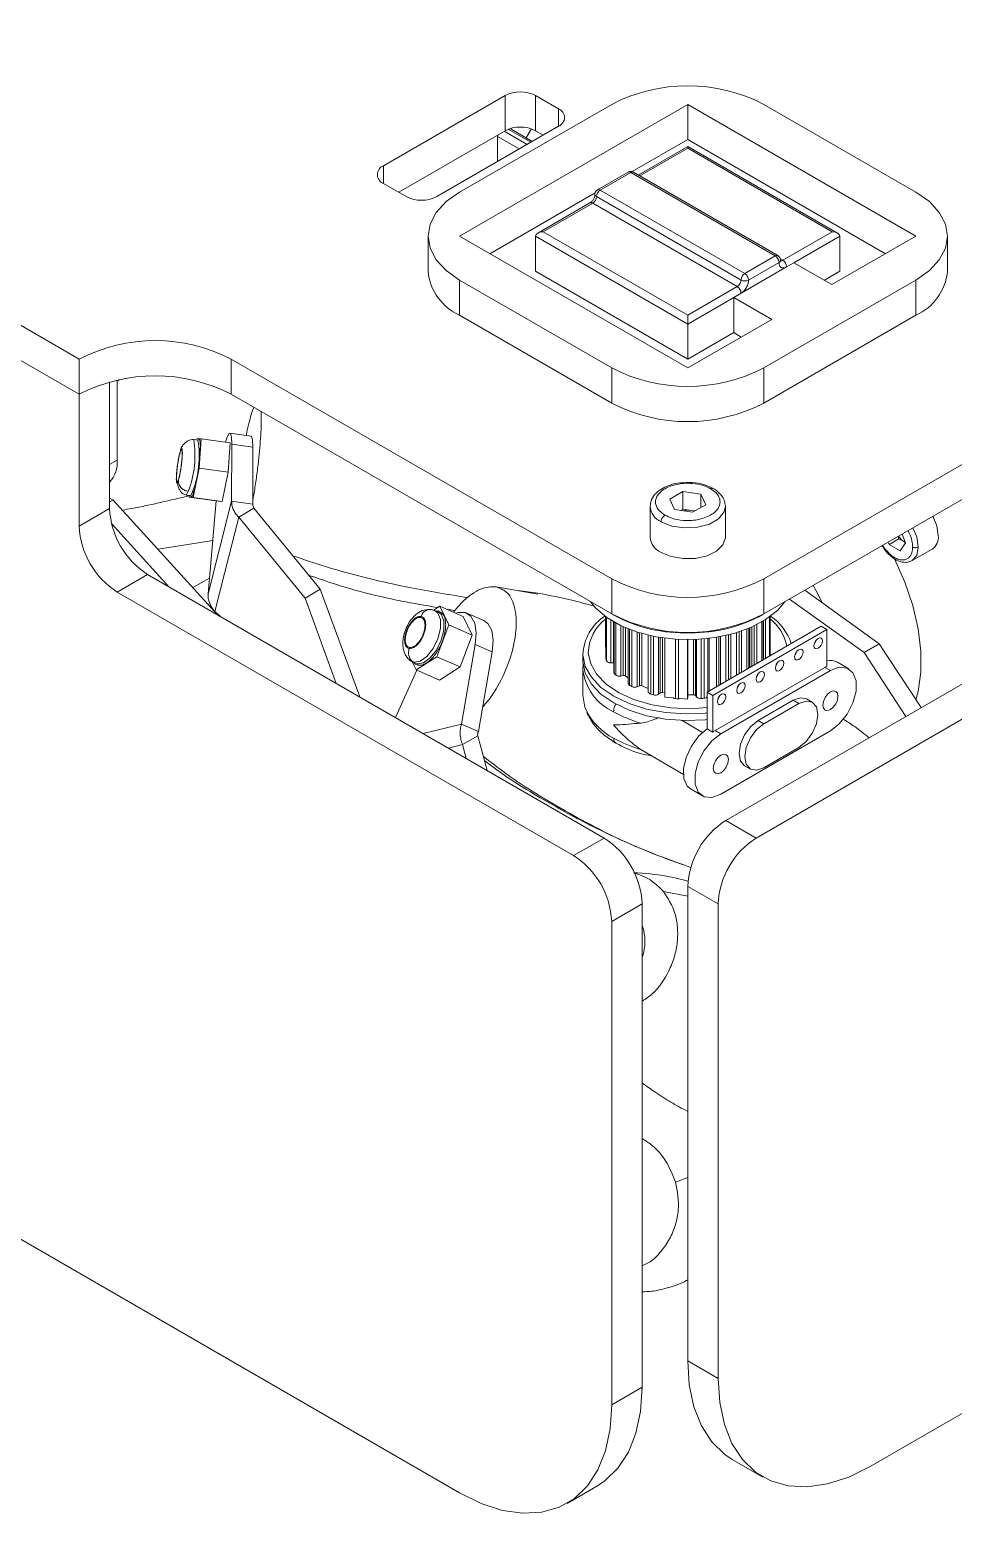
# Model space of a CAD drawing. Header units: millimetres. Extents: x -529 to 1738, y -425 to 849.
# Drawn here: x -405.6 to -362.6, y 524 to 593 of the extents above; entities that cross this region are included whole.
import ezdxf

# ---------------------------------------------------------------- set-up
doc = ezdxf.new("R2010")
doc.units = ezdxf.units.MM

msp = doc.modelspace()

# ---------------------------------------------------------------- linework, layer by layer
at = {"color": 7, "linetype": 'Continuous', "lineweight": 15}
for p, q in [((-481.051, 622.567), (-403.269, 577.665)), ((-481.051, 620.934), (-403.269, 576.032)), ((-481.051, 620.934), (-403.269, 576.032)), ((-385.592, 525), (-498.729, 590.312)), ((-389.127, 586.645), (-383.47, 589.911)), ((-378.521, 589.503), (-385.592, 585.421)), ((-385.592, 583.38), (-374.985, 589.503)), ((-383.47, 589.911), (-383.47, 588.278)), ((-382.056, 589.911), (-380.995, 589.299)), ((-382.056, 588.278), (-382.056, 589.911)), ((-374.985, 589.503), (-364.378, 583.38)), ((-374.985, 589.503), (-374.985, 587.87)), ((-364.378, 585.421), (-371.449, 589.503)), ((-388.42, 585.421), (-383.47, 588.278)), ((-380.995, 588.482), (-386.652, 585.217)), ((-383.824, 588.015), (-383.824, 586.85)), ((-382.209, 587.782), (-383.241, 588.377)), ((-382.254, 588.366), (-382.496, 587.947)), ((-382.056, 588.278), (-381.703, 588.074)), ((-377.572, 586.377), (-374.985, 587.87)), ((-374.985, 587.547), (-377.283, 586.22)), ((-374.985, 587.87), (-365.793, 582.564)), ((-368.018, 583.524), (-374.985, 587.547)), ((-374.985, 587.462), (-374.985, 587.547)), ((-368.267, 583.584), (-374.985, 587.462)), ((-377.762, 586.352), (-379.176, 585.536)), ((-377.637, 586.34), (-379.051, 585.523)), ((-370.919, 582.462), (-377.637, 586.34)), ((-370.794, 582.474), (-377.512, 586.352)), ((-388.066, 585.217), (-389.127, 585.829)), ((-384.177, 582.564), (-379.289, 585.386)), ((-379.051, 585.523), (-372.333, 581.645)), ((-379.529, 584.923), (-381.953, 583.524)), ((-379.404, 584.911), (-381.703, 583.584)), ((-379.404, 584.911), (-372.687, 581.033)), ((-372.51, 581.339), (-379.228, 585.217)), ((-387.056, 583.38), (-387.056, 581.747)), ((-374.985, 577.257), (-385.592, 583.38)), ((-374.985, 579.298), (-382.056, 583.38)), ((-382.056, 583.38), (-382.056, 581.747)), ((-381.703, 583.584), (-374.985, 579.706)), ((-370.566, 582.258), (-368.267, 583.584)), ((-367.914, 583.38), (-370.049, 582.147)), ((-364.378, 583.38), (-368.281, 581.127)), ((-367.914, 581.747), (-367.914, 583.38)), ((-267.505, 583.373), (-366.5, 526.224)), ((-362.914, 581.747), (-362.914, 583.38)), ((-372.51, 580.727), (-370.389, 581.951)), ((-372.333, 581.645), (-370.919, 582.462)), ((-370.742, 582.155), (-372.157, 581.339)), ((-370.674, 582.285), (-370.669, 582.258)), ((-370.049, 582.147), (-370.389, 581.951)), ((-368.281, 581.127), (-370.049, 582.147)), ((-385.592, 581.339), (-378.521, 577.257)), ((-385.592, 579.706), (-385.592, 581.339)), ((-382.056, 581.747), (-374.985, 577.665)), ((-371.449, 577.257), (-364.378, 581.339)), ((-368.635, 581.331), (-367.914, 581.747)), ((-364.378, 579.706), (-364.378, 581.339)), ((-374.985, 579.706), (-372.687, 581.033)), ((-372.85, 580.531), (-374.985, 579.298)), ((-372.51, 580.727), (-372.85, 580.531)), ((-372.85, 580.531), (-371.082, 579.51)), ((-372.85, 580.531), (-372.85, 578.898)), ((-378.521, 575.624), (-385.592, 579.706)), ((-374.985, 579.298), (-374.985, 579.706)), ((-371.082, 579.51), (-374.985, 577.257)), ((-374.985, 579.298), (-374.985, 577.665)), ((-364.378, 579.706), (-371.449, 575.624)), ((-374.985, 577.665), (-372.85, 578.898)), ((-372.85, 578.898), (-372.496, 578.694)), ((-371.449, 567.46), (-352.542, 578.375)), ((-403.269, 577.665), (-403.269, 576.032)), ((-396.198, 577.665), (-378.521, 567.46)), ((-396.198, 576.032), (-396.198, 577.665)), ((-378.521, 575.624), (-378.521, 577.257)), ((-371.449, 575.624), (-371.449, 577.257)), ((-401.855, 576.605), (-401.855, 572.766)), ((-401.855, 576.605), (-401.855, 570.724)), ((-401.502, 576.644), (-401.374, 576.717)), ((-401.502, 576.644), (-401.502, 572.97)), ((-371.449, 565.827), (-352.542, 576.742)), ((-403.269, 576.032), (-403.269, 569.908)), ((-396.198, 576.032), (-378.521, 565.827)), ((-395.145, 575.424), (-395.215, 575.275)), ((-395.283, 574.089), (-396.267, 574.223)), ((-397.75, 573.902), (-397.947, 573.929)), ((-397.796, 573.909), (-397.782, 573.974)), ((-397.782, 573.974), (-397.601, 573.966)), ((-397.737, 573.909), (-397.697, 573.927)), ((-397.601, 573.966), (-397.695, 572.599)), ((-397.601, 573.966), (-396.251, 573.782)), ((-396.251, 573.782), (-396.344, 572.416)), ((-396.184, 571.069), (-396.181, 573.712)), ((-395.197, 573.578), (-396.181, 573.712)), ((-395.2, 570.935), (-395.197, 573.578)), ((-401.502, 572.97), (-401.855, 572.766)), ((-397.695, 572.599), (-397.969, 571.241)), ((-396.344, 572.416), (-397.695, 572.599)), ((-396.344, 572.416), (-396.619, 571.057)), ((-375.209, 571.515), (-375.822, 571.161)), ((-374.373, 571.385), (-375.209, 571.515)), ((-375.209, 571.515), (-375.209, 570.698)), ((-401.855, 571.199), (-401.683, 571.12)), ((-401.683, 571.12), (-401.855, 571.021)), ((-396.975, 565.944), (-401.683, 571.12)), ((-398.297, 571.353), (-398.1, 571.326)), ((-398.15, 571.249), (-398.144, 571.332)), ((-397.969, 571.241), (-398.15, 571.249)), ((-396.8, 571.065), (-398.15, 571.249)), ((-396.619, 571.057), (-397.969, 571.241)), ((-396.903, 571.079), (-397.278, 566.755)), ((-397.278, 566.755), (-396.184, 571.069)), ((-396.619, 571.057), (-396.8, 571.065)), ((-395.2, 570.935), (-396.184, 571.069)), ((-376.735, 570.828), (-376.735, 569.399)), ((-375.822, 571.161), (-375.597, 570.678)), ((-374.761, 570.549), (-374.148, 570.902)), ((-374.148, 570.902), (-374.373, 571.385)), ((-374.373, 570.773), (-374.373, 571.385)), ((-373.235, 570.831), (-373.245, 570.882)), ((-373.235, 570.828), (-373.24, 570.906)), ((-373.235, 569.399), (-373.235, 570.828)), ((-401.855, 570.724), (-403.269, 569.908)), ((-395.854, 570.327), (-396.968, 565.934)), ((-395.147, 570.735), (-395.854, 570.327)), ((-392.772, 566.563), (-395.854, 570.327)), ((-392.065, 566.972), (-395.147, 570.735)), ((-375.597, 570.678), (-374.761, 570.549)), ((-375.209, 570.698), (-375.318, 570.635)), ((-375.209, 570.698), (-374.791, 570.634)), ((-374.791, 570.634), (-374.652, 570.612)), ((-399.096, 567.09), (-401.764, 570.023)), ((-365.17, 569.322), (-365.211, 569.428)), ((-364.864, 569.125), (-365.024, 569.536)), ((-399.6, 568.83), (-397.063, 569.232)), ((-365.671, 569.163), (-365.629, 569.056)), ((-365.629, 569.056), (-365.17, 569.322)), ((-365.629, 569.056), (-365.119, 568.762)), ((-364.914, 569.174), (-365.17, 569.322)), ((-365.119, 568.762), (-364.864, 569.125)), ((-364.914, 569.174), (-364.875, 569.153)), ((-364.874, 569.151), (-364.914, 569.174)), ((-364.554, 568.305), (-363.626, 568.841)), ((-401.502, 566.846), (-400.087, 567.662)), ((-400.087, 567.662), (-378.874, 555.416)), ((-397.214, 567.491), (-397.98, 567.049)), ((-378.521, 567.46), (-378.521, 565.827)), ((-373.217, 556.233), (-352.998, 567.905)), ((-371.803, 555.416), (-351.083, 567.378)), ((-371.449, 565.827), (-371.449, 567.46)), ((-401.502, 566.846), (-380.288, 554.6)), ((-392.772, 566.563), (-392.065, 566.972)), ((-390.233, 561.974), (-392.065, 566.972)), ((-384.049, 567.064), (-384.245, 567.089)), ((-381.96, 566.796), (-382.86, 566.911)), ((-369.544, 566.927), (-366.081, 564.445)), ((-396.722, 565.719), (-396.968, 565.934)), ((-396.834, 565.789), (-396.96, 565.927)), ((-391.32, 562.601), (-392.772, 566.563)), ((-386.8, 566.004), (-386.513, 566.188)), ((-386.742, 565.954), (-386.595, 565.966)), ((-386.576, 565.914), (-386.734, 565.983)), ((-386.595, 565.966), (-386.519, 565.928)), ((-386.513, 566.188), (-386.093, 565.322)), ((-385.427, 565.709), (-386.513, 566.188)), ((-386.209, 566.054), (-385.811, 565.982)), ((-370.251, 566.519), (-366.788, 564.037)), ((-396.838, 565.787), (-396.834, 565.789)), ((-396.818, 565.775), (-396.834, 565.789)), ((-386.093, 565.322), (-386.641, 563.841)), ((-385.008, 564.844), (-386.093, 565.322)), ((-385.427, 565.709), (-385.008, 564.844)), ((-384.462, 565.521), (-385.253, 565.87)), ((-378.812, 565.709), (-378.812, 564.329)), ((-378.786, 565.69), (-378.786, 563.747)), ((-378.425, 565.459), (-378.425, 563.121)), ((-368.78, 565.255), (-374.083, 562.193)), ((-371.463, 563.706), (-371.463, 565.507)), ((-371.158, 563.882), (-371.158, 565.709)), ((-368.515, 565.102), (-368.78, 565.255)), ((-385.008, 564.844), (-385.555, 563.363)), ((-377.747, 565.134), (-377.747, 562.591)), ((-376.819, 564.845), (-376.819, 562.207)), ((-376.05, 561.956), (-376.05, 564.706)), ((-374.996, 561.869), (-374.996, 564.638)), ((-374.976, 561.95), (-374.976, 564.638)), ((-368.515, 565.102), (-373.818, 562.04)), ((-372.987, 562.826), (-372.987, 564.886)), ((-372.093, 563.342), (-372.093, 565.187)), ((-368.515, 563.402), (-368.515, 565.102)), ((-385.508, 560.714), (-384.861, 564.414)), ((-384.07, 564.066), (-384.861, 564.414)), ((-384.717, 560.366), (-384.07, 564.066)), ((-379.86, 563.996), (-379.86, 563.683)), ((-366.081, 564.445), (-366.788, 564.037)), ((-366.788, 564.037), (-364.846, 561.065)), ((-366.081, 564.445), (-364.139, 561.473)), ((-387.582, 563.214), (-388.564, 561.01)), ((-387.83, 563.63), (-387.783, 563.604)), ((-387.608, 563.225), (-387.795, 563.61)), ((-387.783, 563.604), (-387.624, 563.534)), ((-386.641, 563.841), (-387.608, 563.225)), ((-386.523, 562.747), (-387.608, 563.225)), ((-386.641, 563.841), (-385.555, 563.363)), ((-385.555, 563.363), (-386.523, 562.747)), ((-379.845, 563.498), (-379.86, 563.275)), ((-379.86, 563.275), (-379.86, 562.05)), ((-378.783, 563.728), (-378.786, 563.747)), ((-378.438, 563.555), (-378.563, 563.555)), ((-378.438, 563.555), (-378.425, 563.554)), ((-373.712, 560.407), (-368.621, 563.346)), ((-368.356, 563.193), (-373.447, 560.254)), ((-368.356, 563.193), (-368.621, 563.346)), ((-367.5, 563.278), (-368.03, 563.584)), ((-377.982, 562.965), (-378.101, 562.943)), ((-377.747, 562.85), (-377.873, 562.945)), ((-377.232, 562.485), (-377.334, 562.443)), ((-376.821, 562.368), (-377.118, 562.486)), ((-371.715, 563.033), (-371.722, 563.033)), ((-376.821, 562.368), (-376.819, 562.367)), ((-376.263, 562.163), (-376.337, 562.105)), ((-376.05, 562.166), (-376.154, 562.184)), ((-375.668, 561.924), (-376.05, 561.956)), ((-374.996, 561.869), (-375.308, 561.894)), ((-374.976, 561.95), (-374.996, 561.869)), ((-374.716, 562.074), (-374.976, 562.07)), ((-374.574, 561.97), (-374.62, 562.037)), ((-373.818, 562.04), (-374.083, 562.193)), ((-374.083, 562.193), (-374.083, 560.494)), ((-373.818, 562.04), (-373.818, 560.341)), ((-371.715, 560.877), (-370.088, 561.815)), ((-369.823, 561.662), (-370.088, 561.815)), ((-369.198, 561.724), (-369.463, 561.877)), ((-369.823, 561.662), (-371.449, 560.724)), ((-384.717, 560.366), (-385.508, 560.714)), ((-374.083, 560.494), (-373.818, 560.341)), ((-373.712, 560.407), (-373.447, 560.254)), ((-371.715, 560.877), (-371.449, 560.724)), ((-384.749, 560.163), (-385.456, 559.755)), ((-385.278, 559.113), (-385.456, 559.755)), ((-384.302, 558.55), (-384.749, 560.163)), ((-368.356, 560.397), (-373.447, 557.458)), ((-376.902, 559.369), (-377.166, 559.533)), ((-376.903, 559.367), (-375.186, 558.375)), ((-371.449, 558.682), (-369.823, 559.621)), ((-372.34, 558.773), (-372.074, 558.62)), ((-374.834, 557.679), (-374.303, 557.373)), ((-371.803, 555.416), (-373.217, 556.233)), ((-380.288, 554.6), (-378.874, 555.416)), ((-373.571, 552.354), (-374.985, 553.171)), ((-374.985, 531.124), (-374.985, 553.171)), ((-378.521, 551.538), (-377.106, 552.354)), ((-377.106, 552.354), (-377.106, 529.899)), ((-373.571, 530.308), (-373.571, 552.354)), ((-378.521, 551.538), (-378.521, 529.083)), ((-373.571, 530.308), (-374.985, 531.124)), ((-377.106, 529.899), (-378.521, 529.083)), ((-372.914, 526.546), (-371.499, 525.729)), ((-380.592, 524.505), (-379.178, 525.321))]:
    msp.add_line(p, q, dxfattribs=at)
at = {"color": 8, "linetype": 'Continuous', "lineweight": 15}
for p, q in [((-380.995, 589.299), (-380.995, 588.482)), ((-383.824, 588.015), (-382.814, 587.432)), ((-383.515, 588.252), (-382.455, 587.64)), ((-382.284, 587.739), (-383.333, 588.344)), ((-374.985, 587.462), (-377.21, 586.178)), ((-389.127, 585.829), (-389.127, 586.645)), ((-370.566, 582.258), (-370.682, 582.325)), ((-383.882, 567.09), (-381.949, 566.753)), ((-378.783, 563.728), (-378.783, 565.688)), ((-378.758, 563.648), (-378.758, 565.67)), ((-378.563, 565.541), (-378.563, 563.555)), ((-378.438, 565.466), (-378.438, 563.555)), ((-378.403, 565.446), (-378.403, 563.068)), ((-378.335, 565.408), (-378.335, 562.996)), ((-378.101, 565.288), (-378.101, 562.943)), ((-377.982, 565.233), (-377.982, 562.965)), ((-371.892, 563.458), (-371.892, 565.277)), ((-371.771, 565.336), (-371.771, 563.528)), ((-371.542, 565.46), (-371.542, 563.66)), ((-371.481, 565.496), (-371.481, 563.696)), ((-371.364, 565.568), (-371.364, 563.763)), ((-371.178, 565.695), (-371.178, 563.871)), ((-371.16, 565.708), (-371.16, 563.881)), ((-377.873, 562.945), (-377.873, 565.185)), ((-377.688, 565.11), (-377.688, 562.508)), ((-377.585, 565.072), (-377.585, 562.452)), ((-377.334, 564.987), (-377.334, 562.443)), ((-377.232, 564.955), (-377.232, 562.485)), ((-377.118, 562.486), (-377.118, 564.922)), ((-376.821, 564.846), (-376.821, 562.368)), ((-376.708, 564.82), (-376.708, 562.104)), ((-376.581, 564.793), (-376.581, 562.069)), ((-376.337, 564.749), (-376.337, 562.105)), ((-376.263, 564.737), (-376.263, 562.163)), ((-376.154, 562.184), (-376.154, 564.72)), ((-375.56, 564.658), (-375.56, 561.894)), ((-375.42, 564.65), (-375.42, 561.883)), ((-374.716, 564.643), (-374.716, 562.074)), ((-374.62, 562.037), (-374.62, 564.646)), ((-374.574, 564.648), (-374.574, 561.97)), ((-374.356, 564.662), (-374.356, 561.899)), ((-374.216, 564.674), (-374.216, 561.913)), ((-374.056, 564.69), (-374.056, 562.209)), ((-374.055, 564.69), (-374.055, 562.21)), ((-373.989, 562.248), (-373.989, 564.698)), ((-373.649, 564.746), (-373.649, 562.444)), ((-373.539, 562.508), (-373.539, 564.765)), ((-373.459, 564.78), (-373.459, 562.554)), ((-373.213, 564.831), (-373.213, 562.696)), ((-373.088, 564.86), (-373.088, 562.768)), ((-372.713, 564.963), (-372.713, 562.984)), ((-372.599, 563.051), (-372.599, 564.999)), ((-372.493, 565.034), (-372.493, 563.111)), ((-372.243, 565.126), (-372.243, 563.256)), ((-372.146, 565.165), (-372.146, 563.312)), ((-372, 565.228), (-372, 563.396)), ((-387.783, 563.604), (-387.707, 563.581)), ((-387.624, 563.534), (-387.549, 563.511)), ((-387.526, 563.447), (-387.602, 563.485)), ((-387.28, 560.269), (-385.508, 560.714)), ((-375.243, 560.873), (-374.297, 560.326)), ((-385.456, 559.755), (-386.106, 559.591)), ((-376.116, 552.935), (-374.985, 552.719)), ((-375.55, 539.435), (-374.985, 539.651))]:
    msp.add_line(p, q, dxfattribs=at)
at = {"color": 7, "linetype": 'Continuous', "lineweight": 15, "flags": 128}
for points in [[(-383.824, 588.015), (-383.82, 588.058), (-383.817, 588.078)], [(-385.592, 585.421), (-386.213, 584.984), (-386.675, 584.485), (-386.96, 583.943), (-387.056, 583.38), (-386.96, 582.817), (-386.675, 582.275), (-386.213, 581.776), (-385.592, 581.339)], [(-364.378, 581.339), (-363.757, 581.776), (-363.295, 582.275), (-363.01, 582.817), (-362.914, 583.38), (-363.01, 583.943), (-363.295, 584.485), (-363.757, 584.984), (-364.378, 585.421)], [(-396.181, 573.712), (-396.197, 574.044), (-396.244, 574.208), (-396.317, 574.191), (-396.411, 573.995), (-396.47, 573.812)], [(-395.283, 574.089), (-395.259, 574.074), (-395.212, 573.91), (-395.197, 573.578)], [(-374.662, 570.606), (-374.698, 570.615), (-374.791, 570.634)], [(-363.59, 570.364), (-363.407, 569.914), (-363.341, 569.47)], [(-373.235, 569.399), (-373.237, 569.357), (-373.355, 569.032), (-373.65, 568.746), (-374.089, 568.531), (-374.626, 568.41), (-375.201, 568.396), (-375.754, 568.491), (-376.222, 568.684)], [(-364.381, 561.844), (-364.278, 562.23), (-364.152, 563.122), (-364.152, 564.099), (-364.278, 565.137), (-364.528, 566.214), (-364.895, 567.305), (-365.371, 568.387), (-365.403, 568.451)], [(-369.162, 567.147), (-369.019, 566.894), (-368.715, 566.333)], [(-370.469, 566.393), (-370.818, 565.992), (-371.372, 565.563), (-372.057, 565.203), (-372.847, 564.923), (-373.715, 564.736), (-374.629, 564.646), (-375.555, 564.658), (-376.461, 564.771), (-377.314, 564.98), (-378.082, 565.279), (-378.739, 565.657), (-379.26, 566.1), (-379.501, 566.393)], [(-384.861, 564.414), (-384.817, 564.954), (-384.886, 565.405), (-385.062, 565.729), (-385.328, 565.896), (-385.662, 565.893), (-385.768, 565.859)], [(-384.462, 565.521), (-384.27, 565.38), (-384.095, 565.057), (-384.026, 564.605), (-384.07, 564.066)], [(-369.118, 564.346), (-369.103, 564.441), (-369.06, 564.539), (-368.997, 564.625), (-368.922, 564.685), (-368.847, 564.711), (-368.783, 564.699), (-368.74, 564.65), (-368.726, 564.572), (-368.74, 564.477), (-368.783, 564.379), (-368.847, 564.293), (-368.922, 564.233), (-368.997, 564.206), (-369.06, 564.219), (-369.103, 564.268), (-369.118, 564.346)], [(-369.014, 564.606), (-369.048, 564.532), (-369.095, 564.465)], [(-374.083, 561.23), (-374.168, 561.222), (-375.093, 561.182), (-376.013, 561.245), (-376.896, 561.407), (-377.711, 561.663), (-378.426, 562.003), (-379.018, 562.415), (-379.463, 562.884), (-379.747, 563.393), (-379.858, 563.924)], [(-379.609, 564.023), (-379.497, 563.504), (-379.211, 563.007), (-378.764, 562.552), (-378.171, 562.156), (-377.456, 561.834), (-376.645, 561.599), (-375.771, 561.46), (-374.867, 561.422), (-374.083, 561.473)], [(-370.016, 563.827), (-370.001, 563.923), (-369.958, 564.02), (-369.895, 564.106), (-369.82, 564.167), (-369.745, 564.193), (-369.681, 564.181), (-369.638, 564.132), (-369.624, 564.054), (-369.638, 563.958), (-369.681, 563.86), (-369.745, 563.775), (-369.82, 563.714), (-369.895, 563.688), (-369.958, 563.7), (-370.001, 563.749), (-370.016, 563.827)], [(-369.912, 564.087), (-369.946, 564.013), (-369.993, 563.947)], [(-379.86, 563.683), (-379.858, 563.611), (-379.747, 563.08), (-379.463, 562.571), (-379.018, 562.102), (-378.426, 561.69), (-377.711, 561.35), (-376.896, 561.094), (-376.013, 560.932), (-375.093, 560.869), (-374.168, 560.908), (-374.083, 560.917)], [(-370.914, 563.309), (-370.899, 563.404), (-370.856, 563.502), (-370.793, 563.588), (-370.718, 563.648), (-370.643, 563.674), (-370.579, 563.662), (-370.537, 563.613), (-370.522, 563.535), (-370.537, 563.44), (-370.579, 563.342), (-370.643, 563.256), (-370.718, 563.196), (-370.793, 563.17), (-370.856, 563.182), (-370.899, 563.231), (-370.914, 563.309)], [(-370.81, 563.569), (-370.844, 563.495), (-370.891, 563.428)], [(-368.356, 560.397), (-367.942, 560.72), (-367.578, 561.173), (-367.307, 561.701), (-367.163, 562.241), (-367.163, 562.726), (-367.307, 563.099), (-367.578, 563.315), (-367.942, 563.348), (-368.356, 563.193)], [(-372.71, 562.272), (-372.695, 562.367), (-372.652, 562.465), (-372.589, 562.551), (-372.514, 562.612), (-372.439, 562.638), (-372.375, 562.625), (-372.333, 562.576), (-372.318, 562.498), (-372.333, 562.403), (-372.375, 562.305), (-372.439, 562.219), (-372.514, 562.159), (-372.589, 562.133), (-372.652, 562.145), (-372.695, 562.194), (-372.71, 562.272)], [(-372.606, 562.532), (-372.64, 562.458), (-372.687, 562.392)], [(-371.812, 562.79), (-371.797, 562.886), (-371.754, 562.984), (-371.691, 563.069), (-371.616, 563.13), (-371.541, 563.156), (-371.477, 563.144), (-371.435, 563.095), (-371.42, 563.017), (-371.435, 562.922), (-371.477, 562.824), (-371.541, 562.738), (-371.616, 562.677), (-371.691, 562.651), (-371.754, 562.664), (-371.797, 562.712), (-371.812, 562.79)], [(-371.708, 563.05), (-371.742, 562.977), (-371.789, 562.91)], [(-379.695, 561.323), (-379.766, 561.501), (-379.86, 562.05)], [(-376.708, 562.104), (-376.737, 562.114), (-376.763, 562.127), (-376.784, 562.142), (-376.801, 562.159), (-376.812, 562.178), (-376.818, 562.197), (-376.819, 562.207)], [(-373.608, 561.754), (-373.593, 561.676), (-373.55, 561.627), (-373.487, 561.614), (-373.412, 561.64), (-373.337, 561.701), (-373.273, 561.787), (-373.231, 561.885), (-373.216, 561.98), (-373.231, 562.058), (-373.273, 562.107), (-373.337, 562.119), (-373.412, 562.093), (-373.487, 562.033), (-373.55, 561.947), (-373.593, 561.849), (-373.608, 561.754)], [(-373.504, 562.013), (-373.538, 561.94), (-373.585, 561.873)], [(-370.088, 561.815), (-369.75, 561.933), (-369.463, 561.877)], [(-368.356, 561.387), (-368.221, 561.496), (-368.106, 561.651), (-368.029, 561.827), (-368.002, 561.999), (-368.029, 562.14), (-368.106, 562.228), (-368.221, 562.25), (-368.356, 562.203), (-368.491, 562.094), (-368.606, 561.939), (-368.683, 561.763), (-368.709, 561.591), (-368.683, 561.45), (-368.606, 561.362), (-368.491, 561.34), (-368.356, 561.387)], [(-369.823, 559.621), (-369.485, 559.894), (-369.198, 560.281), (-369.007, 560.723), (-368.939, 561.152), (-369.007, 561.504), (-369.198, 561.724), (-369.485, 561.78), (-369.823, 561.662)], [(-374.083, 560.494), (-374.479, 560.145), (-374.817, 559.685), (-375.06, 559.164), (-375.179, 558.644), (-375.161, 558.183), (-375.008, 557.833), (-374.834, 557.679)], [(-372.34, 558.773), (-372.34, 558.773), (-372.531, 558.994), (-372.599, 559.346), (-372.531, 559.775), (-372.34, 560.217), (-372.053, 560.604), (-371.715, 560.877)], [(-371.449, 560.724), (-371.788, 560.451), (-372.074, 560.064), (-372.266, 559.622), (-372.333, 559.193), (-372.266, 558.841), (-372.074, 558.62), (-371.788, 558.565), (-371.449, 558.682)], [(-373.447, 560.254), (-373.861, 559.931), (-374.225, 559.478), (-374.496, 558.95), (-374.64, 558.41), (-374.64, 557.925), (-374.496, 557.551), (-374.225, 557.335), (-373.861, 557.303), (-373.447, 557.458)], [(-373.447, 558.448), (-373.312, 558.557), (-373.197, 558.711), (-373.12, 558.888), (-373.094, 559.06), (-373.12, 559.201), (-373.197, 559.289), (-373.312, 559.311), (-373.447, 559.264), (-373.582, 559.155), (-373.697, 559), (-373.774, 558.823), (-373.801, 558.652), (-373.774, 558.511), (-373.697, 558.423), (-373.582, 558.401), (-373.447, 558.448)], [(-377.105, 538.55), (-377.104, 538.298), (-377.106, 538.261)], [(-372.914, 526.546), (-373.258, 526.774), (-373.863, 527.358), (-374.346, 528.101), (-374.699, 528.989), (-374.913, 530.004), (-374.985, 531.124)], [(-366.5, 526.224), (-367.506, 525.726), (-368.492, 525.405), (-369.437, 525.266), (-370.323, 525.314), (-371.13, 525.546), (-371.844, 525.958), (-372.448, 526.541), (-372.932, 527.285), (-373.284, 528.173), (-373.499, 529.187), (-373.571, 530.308)], [(-377.106, 529.899), (-377.178, 528.779), (-377.393, 527.764), (-377.745, 526.876), (-378.229, 526.133), (-378.833, 525.549), (-379.178, 525.321)], [(-378.521, 529.083), (-378.593, 527.963), (-378.807, 526.948), (-379.16, 526.06), (-379.643, 525.317), (-380.248, 524.733), (-380.961, 524.321), (-381.769, 524.089), (-382.654, 524.042), (-383.599, 524.18), (-384.585, 524.502), (-385.592, 525)]]:
    msp.add_lwpolyline(points, dxfattribs=at)
at = {"color": 8, "linetype": 'Continuous', "lineweight": 15, "flags": 128}
for points in [[(-398.297, 571.353), (-398.275, 571.363), (-398.198, 571.522)], [(-398.1, 571.326), (-398.078, 571.336), (-398.001, 571.495)], [(-376.222, 570.113), (-375.725, 569.912), (-375.138, 569.821), (-374.532, 569.852), (-373.981, 570), (-373.551, 570.248), (-373.295, 570.566), (-373.235, 570.828)], [(-364.269, 568.934), (-364.343, 569.407), (-364.518, 569.828)], [(-364.554, 568.305), (-364.554, 568.305), (-364.343, 568.548), (-364.269, 568.934)], [(-387.707, 563.581), (-387.422, 563.628), (-387.112, 563.853), (-386.824, 564.22), (-386.603, 564.676), (-386.481, 565.149), (-386.478, 565.568), (-386.593, 565.869), (-386.734, 565.983)], [(-387.549, 563.511), (-387.264, 563.558), (-386.954, 563.783), (-386.666, 564.151), (-386.444, 564.606), (-386.323, 565.079), (-386.319, 565.498), (-386.435, 565.799), (-386.576, 565.914)]]:
    msp.add_lwpolyline(points, dxfattribs=at)
at = {"color": 7, "linetype": 'Continuous', "lineweight": 15}
for centre, radius, start, end in [((-382.763, 588.546), 1.537, 62.60967, 117.39033), ((-374.985, 582.68), 7.685, 62.60967, 117.39033), ((-381.15, 588.891), 0.437, 290.78342, 69.21658), ((-382.763, 586.913), 1.537, 62.60967, 117.39033), ((-388.972, 586.237), 0.437, 110.78342, 249.21658), ((-378.844, 585.2), 0.384, 122.60548, 177.39452), ((-387.359, 586.581), 1.537, 242.60967, 297.39033), ((-379.611, 585.234), 0.384, 302.60548, 357.39452), ((-371.126, 582.138), 0.384, 2.60548, 57.39452), ((-370.773, 581.934), 0.384, 2.60548, 57.39452), ((-384.554, 581.996), 2.515, 185.6948, 245.62534), ((-372.894, 581.357), 0.384, 302.60548, 357.39452), ((-372.126, 581.322), 0.384, 122.60548, 177.39452), ((-372.333, 581.68), 0.384, 242.60967, 297.39033), ((-372.54, 581.322), 0.384, 2.60548, 57.39452), ((-365.416, 581.996), 2.515, 294.37466, 354.3052), ((-372.894, 580.709), 0.384, 2.60548, 57.39452), ((-399.734, 570.841), 7.685, 62.60967, 117.39033), ((-374.985, 584.081), 7.685, 242.60967, 297.39033), ((-399.734, 569.208), 7.685, 62.60967, 117.39033), ((-374.985, 582.447), 7.685, 242.60967, 297.39033), ((-402.844, 572.863), 1.346, 317.2447, 4.54516), ((-398.017, 570.899), 3.842, 182.60548, 237.39452), ((-374.985, 569.377), 1.272, 81.23227, 101.50994), ((-399.431, 570.082), 3.842, 182.60548, 237.39452), ((-375.896, 569.46), 0.842, 184.16873, 247.15141), ((-364.453, 569.92), 0.877, 213.06195, 238.24695), ((-363.982, 569.381), 0.647, 303.38913, 7.92305), ((-374.985, 574.283), 7.685, 242.60967, 297.39033), ((-377.623, 563.845), 2.237, 122.10027, 177.96409), ((-377.554, 563.965), 2.055, 127.72845, 178.38308), ((-374.985, 572.65), 7.685, 242.60967, 297.39033), ((-375.162, 571.791), 6.845, 241.0475, 272.52401), ((-374.785, 571.752), 6.8, 269.3623, 298.94337), ((-372.452, 563.922), 2.113, 11.1912, 53.13891), ((-372.528, 563.671), 2.48, 18.31276, 55.89165), ((-378.731, 564.332), 0.0811, 181.8717, 227.00426), ((-377.426, 564.118), 1.412, 196.02757, 199.44799), ((-378.587, 563.756), 0.202, 212.46399, 276.62001), ((-367.865, 562.04), 1.509, 115.49589, 120.04821), ((-368.353, 562.991), 0.675, 61.46589, 103.91798), ((-378.346, 563.123), 0.0793, 181.57757, 224.22363), ((-376.729, 564.572), 2.251, 221.94598, 224.45307), ((-378.163, 563.212), 0.276, 231.42853, 282.93436), ((-377.952, 562.821), 0.147, 57.43853, 101.88307), ((-377.649, 562.6), 0.099, 185.08989, 246.778), ((-375.824, 565.785), 3.77, 240.3642, 242.14175), ((-377.174, 562.335), 0.161, 69.41072, 111.12286), ((-377.45, 562.737), 0.316, 244.50707, 291.4351), ((-375.191, 567.357), 5.468, 253.88651, 255.27359), ((-376.499, 562.355), 0.298, 254.0392, 302.9295), ((-376.183, 562.041), 0.146, 78.53417, 123.28395), ((-375.541, 562.167), 0.274, 242.48306, 266.03526), ((-374.991, 568.423), 6.554, 265.01703, 266.24634), ((-375.397, 562.21), 0.328, 265.95743, 285.70359), ((-374.705, 561.959), 0.116, 42.82686, 95.29471), ((-374.398, 562.14), 0.245, 223.86488, 279.87131), ((-374.97, 568.319), 6.45, 275.46346, 276.70597), ((-374.234, 562.144), 0.231, 274.34837, 310.69097), ((-375.623, 566.249), 5.704, 240.49995, 254.3124), ((-372.851, 558.917), 1.721, 120.04195, 124.21231), ((-375.623, 565.025), 5.704, 240.49995, 254.3124), ((-371.147, 552.996), 3.842, 122.60548, 177.39452), ((-380.944, 552.18), 3.842, 2.60548, 57.39452), ((-369.733, 552.18), 3.842, 122.60548, 177.39452), ((-382.359, 551.363), 3.842, 2.60548, 57.39452), ((-379.106, 550.613), 2.133, 339.62265, 20.37735)]:
    msp.add_arc(centre, radius, start, end, dxfattribs=at)
at = {"color": 8, "linetype": 'Continuous', "lineweight": 15}
for centre, radius, start, end in [((-377.71, 586.237), 0.126, 54.38242, 114.30712), ((-377.563, 586.237), 0.126, 65.69288, 125.61758), ((-379.176, 585.332), 0.126, 185.98522, 245.59998), ((-379.124, 585.421), 0.126, 54.38534, 114.27366), ((-379.478, 584.809), 0.126, 54.38242, 114.30712), ((-370.846, 582.362), 0.123, 64.97876, 126.29851), ((-370.792, 582.268), 0.123, 293.69494, 355.00168), ((-370.642, 582.368), 0.134, 256.62693, 304.60276), ((-398.2, 573.372), 0.368, 144.15704, 176.13245), ((-402.514, 573.186), 4.626, 338.91037, 9.24074), ((-402.365, 573.167), 4.673, 339.03205, 9.04875), ((-375.904, 570.883), 0.833, 183.79655, 247.52359), ((-377.42, 563.518), 2.452, 185.69482, 245.62535), ((-377.085, 562.669), 2.937, 207.28644, 242.68663)]:
    msp.add_arc(centre, radius, start, end, dxfattribs=at)
at = {"color": 7, "linetype": 'Continuous', "lineweight": 15}
for centre, start_param, end_param in [((-381.703, 583.38), 1.570796, 3.141593), ((-368.267, 583.38), 0, 1.570796)]:
    msp.add_ellipse(centre, major_axis=(0.354, 0), ratio=0.577382, start_param=start_param, end_param=end_param, dxfattribs=at)
for points, knots in [([(-377.637, 586.385), (-377.67, 586.382), (-377.714, 586.378), (-377.752, 586.357), (-377.761, 586.351)], [0, 0, 0, 0, 0.751765, 1, 1, 1, 1]), ([(-377.512, 586.351), (-377.514, 586.352), (-377.531, 586.367), (-377.575, 586.38), (-377.616, 586.384), (-377.637, 586.385)], [0, 0, 0, 0, 0.040876, 0.52127, 1, 1, 1, 1]), ([(-379.301, 585.319), (-379.304, 585.284), (-379.309, 585.23), (-379.337, 585.152), (-379.367, 585.093), (-379.403, 585.038), (-379.456, 584.974), (-379.501, 584.943), (-379.529, 584.923)], [0, 0, 0, 0, 0.239459, 0.368364, 0.500003, 0.631642, 0.760545, 1, 1, 1, 1]), ([(-379.175, 585.535), (-379.179, 585.533), (-379.205, 585.52), (-379.247, 585.48), (-379.287, 585.409), (-379.306, 585.35), (-379.301, 585.32), (-379.3, 585.319)], [0, 0, 0, 0, 0.046949, 0.333097, 0.648989, 0.990803, 1, 1, 1, 1]), ([(-370.67, 582.258), (-370.673, 582.288), (-370.679, 582.348), (-370.726, 582.426), (-370.773, 582.458), (-370.795, 582.473)], [0, 0, 0, 0, 0.351631, 0.693356, 1, 1, 1, 1]), ([(-370.389, 581.951), (-370.433, 581.931), (-370.502, 581.9), (-370.584, 581.903), (-370.641, 581.923), (-370.686, 581.962), (-370.73, 582.032), (-370.738, 582.107), (-370.742, 582.155)], [0, 0, 0, 0, 0.239457, 0.368361, 0.5, 0.631639, 0.760543, 1, 1, 1, 1]), ([(-372.157, 581.339), (-372.161, 581.285), (-372.169, 581.202), (-372.213, 581.081), (-372.258, 580.99), (-372.315, 580.904), (-372.397, 580.806), (-372.466, 580.758), (-372.51, 580.727)], [0, 0, 0, 0, 0.239457, 0.368361, 0.5, 0.631639, 0.760543, 1, 1, 1, 1]), ([(-395.215, 575.275), (-395.29, 575.027), (-395.388, 574.706), (-395.486, 574.227), (-395.508, 574.12)], [0, 0, 0, 0, 0.775781, 1, 1, 1, 1]), ([(-395.199, 571.118), (-395.185, 571.198), (-395.13, 571.499), (-395.046, 572.06), (-394.928, 572.964), (-394.829, 574.021), (-394.796, 574.844), (-394.814, 575.151), (-394.819, 575.236)], [0, 0, 0, 0, 0.055051, 0.204989, 0.35181, 0.624553, 0.897295, 1, 1, 1, 1]), ([(-398.567, 573.397), (-398.555, 573.428), (-398.527, 573.5), (-398.499, 573.509), (-398.482, 573.461), (-398.474, 573.383), (-398.473, 573.262), (-398.48, 573.105), (-398.496, 572.923), (-398.518, 572.734), (-398.544, 572.554), (-398.578, 572.353), (-398.619, 572.158), (-398.648, 572.062), (-398.661, 572.019)], [0, 0, 0, 0, 0.090318, 0.204563, 0.27142, 0.343936, 0.420786, 0.5, 0.579214, 0.656064, 0.72858, 0.795437, 0.909682, 1, 1, 1, 1]), ([(-397.947, 573.929), (-397.996, 573.93), (-398.091, 573.931), (-398.248, 573.858), (-398.391, 573.744), (-398.464, 573.638), (-398.498, 573.587)], [0, 0, 0, 0, 0.2772734, 0.5384121, 0.7801742, 1, 1, 1, 1]), ([(-398.661, 572.019), (-398.673, 571.988), (-398.701, 571.916), (-398.729, 571.907), (-398.746, 571.955), (-398.754, 572.033), (-398.755, 572.154), (-398.748, 572.311), (-398.732, 572.493), (-398.71, 572.682), (-398.684, 572.862), (-398.65, 573.063), (-398.609, 573.258), (-398.58, 573.354), (-398.567, 573.397)], [0, 0, 0, 0, 0.090318, 0.204563, 0.27142, 0.343936, 0.420786, 0.5, 0.579214, 0.656064, 0.72858, 0.795437, 0.909682, 1, 1, 1, 1]), ([(-398.738, 572.34), (-398.731, 572.43), (-398.716, 572.609), (-398.672, 572.909), (-398.621, 573.178), (-398.569, 573.368), (-398.523, 573.469), (-398.492, 573.441), (-398.477, 573.316), (-398.486, 573.156), (-398.49, 573.076)], [0, 0, 0, 0, 0.1249388, 0.2499903, 0.3748776, 0.4999903, 0.6248776, 0.7499903, 0.8749388, 1, 1, 1, 1]), ([(-398.49, 573.076), (-398.497, 572.986), (-398.512, 572.806), (-398.556, 572.508), (-398.607, 572.234), (-398.641, 572.12), (-398.658, 572.062)], [0, 0, 0, 0, 0.250007, 0.500001, 0.750007, 1, 1, 1, 1]), ([(-398.658, 572.062), (-398.674, 572.023), (-398.705, 571.943), (-398.735, 571.976), (-398.751, 572.099), (-398.742, 572.26), (-398.738, 572.34)], [0, 0, 0, 0, 0.250007, 0.500001, 0.750007, 1, 1, 1, 1]), ([(-398.699, 571.936), (-398.696, 571.904), (-398.687, 571.806), (-398.637, 571.663), (-398.556, 571.509), (-398.441, 571.392), (-398.345, 571.366), (-398.296, 571.353)], [0, 0, 0, 0, 0.096581, 0.300654, 0.523694, 0.759768, 1, 1, 1, 1]), ([(-398.661, 572.019), (-398.656, 571.957), (-398.647, 571.828), (-398.524, 571.665), (-398.364, 571.559), (-398.252, 571.534), (-398.198, 571.522)], [0, 0, 0, 0, 0.2702613, 0.5624294, 0.7897364, 1, 1, 1, 1]), ([(-397.955, 571.445), (-397.955, 571.452), (-397.956, 571.465), (-397.969, 571.481), (-397.985, 571.492), (-397.996, 571.494), (-398.001, 571.495)], [0, 0, 0, 0, 0.270261, 0.562429, 0.789736, 1, 1, 1, 1]), ([(-375.17, 571.923), (-375.232, 571.923), (-375.456, 571.921), (-375.801, 571.828), (-376.179, 571.669), (-376.478, 571.444), (-376.693, 571.157), (-376.721, 570.935), (-376.735, 570.824)], [0, 0, 0, 0, 0.073356, 0.268946, 0.440358, 0.623028, 0.812242, 1, 1, 1, 1]), ([(-376.046, 570.42), (-376.138, 570.482), (-376.346, 570.624), (-376.477, 570.866), (-376.493, 571.096), (-376.431, 571.29), (-376.285, 571.481), (-376.057, 571.651), (-375.763, 571.782), (-375.432, 571.867), (-375.096, 571.902), (-374.698, 571.893), (-374.279, 571.817), (-374.033, 571.697), (-373.924, 571.644)], [0, 0, 0, 0, 0.090318, 0.204563, 0.27142, 0.343936, 0.420786, 0.5, 0.579214, 0.656064, 0.72858, 0.795437, 0.909682, 1, 1, 1, 1]), ([(-373.924, 571.644), (-373.832, 571.581), (-373.624, 571.439), (-373.493, 571.198), (-373.477, 570.968), (-373.539, 570.774), (-373.685, 570.583), (-373.913, 570.413), (-374.207, 570.281), (-374.538, 570.197), (-374.874, 570.161), (-375.272, 570.17), (-375.691, 570.246), (-375.937, 570.366), (-376.046, 570.42)], [0, 0, 0, 0, 0.090318, 0.204563, 0.27142, 0.343936, 0.420786, 0.5, 0.579214, 0.656064, 0.72858, 0.795437, 0.909682, 1, 1, 1, 1]), ([(-373.799, 571.657), (-373.939, 571.723), (-374.23, 571.861), (-374.725, 571.952), (-375.044, 571.931), (-375.17, 571.923)], [0, 0, 0, 0, 0.3585826, 0.7454326, 1, 1, 1, 1]), ([(-373.256, 570.937), (-373.263, 570.993), (-373.281, 571.129), (-373.406, 571.328), (-373.582, 571.516), (-373.731, 571.612), (-373.799, 571.657)], [0, 0, 0, 0, 0.209688, 0.512559, 0.775031, 1, 1, 1, 1]), ([(-398.055, 571.288), (-398.061, 571.284), (-398.079, 571.27), (-398.092, 571.306), (-398.097, 571.349), (-398.097, 571.352)], [0, 0, 0, 0, 0.336377, 0.959344, 1, 1, 1, 1]), ([(-376.046, 570.42), (-376.071, 570.402), (-376.123, 570.364), (-376.182, 570.274), (-376.217, 570.186), (-376.221, 570.137), (-376.222, 570.113)], [0, 0, 0, 0, 0.270261, 0.562429, 0.789736, 1, 1, 1, 1]), ([(-365.949, 569.002), (-365.913, 568.94), (-365.812, 568.765), (-365.598, 568.548), (-365.341, 568.354), (-365.071, 568.238), (-364.793, 568.205), (-364.632, 568.273), (-364.552, 568.306)], [0, 0, 0, 0, 0.10616, 0.29509, 0.460573, 0.636796, 0.81917, 1, 1, 1, 1]), ([(-364.534, 568.934), (-364.513, 568.925), (-364.469, 568.905), (-364.389, 568.9), (-364.318, 568.911), (-364.285, 568.927), (-364.269, 568.934)], [0, 0, 0, 0, 0.270261, 0.562429, 0.789736, 1, 1, 1, 1]), ([(-392.608, 567.635), (-392.442, 567.574), (-391.033, 567.061), (-389.032, 566.54), (-387.177, 566.223), (-386.626, 566.129)], [0, 0, 0, 0, 0.085754, 0.728747, 1, 1, 1, 1]), ([(-383.882, 567.09), (-384.12, 567.086), (-384.485, 567.081), (-385.044, 566.747), (-385.475, 566.39), (-385.745, 566.065), (-385.877, 565.907)], [0, 0, 0, 0, 0.383372, 0.589748, 0.800504, 1, 1, 1, 1]), ([(-384.516, 561.513), (-384.434, 561.603), (-384.212, 561.845), (-383.778, 562.498), (-383.284, 563.51), (-383.008, 564.57), (-382.94, 565.366), (-382.976, 565.928), (-383.102, 566.399), (-383.361, 566.878), (-383.677, 567.006), (-383.882, 567.09)], [0, 0, 0, 0, 0.05286, 0.142084, 0.307829, 0.473574, 0.562797, 0.653914, 0.745031, 0.834255, 1, 1, 1, 1]), ([(-379.297, 566.179), (-379.632, 566.271), (-380.506, 566.512), (-381.406, 566.688), (-381.96, 566.796)], [0, 0, 0, 0, 0.3840478, 1, 1, 1, 1]), ([(-387.008, 566.035), (-387.115, 566.028), (-387.329, 566.014), (-387.634, 565.807), (-387.874, 565.534), (-388.054, 565.231), (-388.19, 564.868), (-388.24, 564.493), (-388.207, 564.173), (-388.128, 563.941), (-388.003, 563.747), (-387.881, 563.665), (-387.822, 563.625)], [0, 0, 0, 0, 0.125417, 0.250938, 0.361059, 0.446463, 0.548794, 0.683763, 0.761138, 0.841681, 0.922311, 1, 1, 1, 1]), ([(-386.81, 566.006), (-386.869, 566.023), (-386.992, 566.057), (-387.171, 565.989), (-387.307, 565.867), (-387.355, 565.764), (-387.378, 565.714)], [0, 0, 0, 0, 0.270261, 0.562429, 0.789736, 1, 1, 1, 1]), ([(-386.695, 565.963), (-386.745, 565.985), (-386.842, 566.027), (-386.953, 566.032), (-387.008, 566.035)], [0, 0, 0, 0, 0.505618, 1, 1, 1, 1]), ([(-387.93, 564.222), (-387.966, 564.235), (-388.048, 564.263), (-388.115, 564.383), (-388.144, 564.532), (-388.144, 564.682), (-388.117, 564.856), (-388.062, 565.042), (-387.981, 565.223), (-387.884, 565.384), (-387.78, 565.515), (-387.652, 565.635), (-387.51, 565.718), (-387.418, 565.715), (-387.378, 565.714)], [0, 0, 0, 0, 0.090318, 0.204563, 0.27142, 0.343936, 0.420786, 0.5, 0.579214, 0.656064, 0.72858, 0.795437, 0.909682, 1, 1, 1, 1]), ([(-387.913, 564.268), (-387.959, 564.287), (-388.052, 564.324), (-388.115, 564.512), (-388.117, 564.756), (-388.041, 565.038), (-387.913, 565.31), (-387.741, 565.522), (-387.555, 565.666), (-387.449, 565.667), (-387.395, 565.668)], [0, 0, 0, 0, 0.125004, 0.250001, 0.375008, 0.500001, 0.625008, 0.750001, 0.875004, 1, 1, 1, 1]), ([(-387.378, 565.714), (-387.342, 565.702), (-387.261, 565.673), (-387.193, 565.553), (-387.164, 565.404), (-387.164, 565.255), (-387.191, 565.081), (-387.246, 564.895), (-387.327, 564.713), (-387.424, 564.552), (-387.528, 564.421), (-387.657, 564.301), (-387.799, 564.219), (-387.89, 564.221), (-387.93, 564.222)], [0, 0, 0, 0, 0.090318, 0.204563, 0.27142, 0.343936, 0.420786, 0.5, 0.579214, 0.656064, 0.72858, 0.795437, 0.909682, 1, 1, 1, 1]), ([(-387.395, 565.668), (-387.349, 565.649), (-387.256, 565.613), (-387.194, 565.424), (-387.191, 565.18), (-387.267, 564.898), (-387.396, 564.626), (-387.567, 564.414), (-387.753, 564.27), (-387.86, 564.269), (-387.913, 564.268)], [0, 0, 0, 0, 0.125004, 0.250001, 0.375008, 0.500001, 0.625008, 0.750001, 0.875004, 1, 1, 1, 1]), ([(-387.93, 564.222), (-387.948, 564.153), (-387.984, 564.009), (-387.935, 563.805), (-387.835, 563.655), (-387.749, 563.605), (-387.707, 563.581)], [0, 0, 0, 0, 0.2702613, 0.5624294, 0.7897364, 1, 1, 1, 1]), ([(-387.602, 563.485), (-387.638, 563.494), (-387.694, 563.509), (-387.724, 563.571), (-387.735, 563.593)], [0, 0, 0, 0, 0.6342601, 1, 1, 1, 1]), ([(-387.526, 563.447), (-387.525, 563.454), (-387.521, 563.469), (-387.526, 563.489), (-387.536, 563.504), (-387.544, 563.509), (-387.549, 563.511)], [0, 0, 0, 0, 0.2702613, 0.5624294, 0.7897364, 1, 1, 1, 1]), ([(-379.674, 561.244), (-379.578, 561.057), (-379.39, 560.689), (-378.913, 560.209), (-378.513, 559.95), (-378.329, 559.831)], [0, 0, 0, 0, 0.355984, 0.702455, 1, 1, 1, 1]), ([(-378.432, 560.672), (-378.43, 560.672), (-378.369, 560.673), (-378.151, 560.678), (-377.748, 560.703), (-377.361, 560.739), (-377.166, 560.758)], [0, 0, 0, 0, 0.005683, 0.166005, 0.579765, 1, 1, 1, 1]), ([(-377.166, 559.533), (-377.281, 559.614), (-377.512, 559.777), (-377.835, 560.053), (-378.142, 560.349), (-378.336, 560.56), (-378.43, 560.67), (-378.432, 560.672)], [0, 0, 0, 0, 0.245003, 0.491502, 0.742248, 0.994319, 1, 1, 1, 1]), ([(-377.166, 560.758), (-377.061, 560.774), (-376.85, 560.807), (-376.56, 560.918), (-376.378, 560.994), (-376.311, 561.022)], [0, 0, 0, 0, 0.388753, 0.778098, 1, 1, 1, 1]), ([(-366.558, 560.074), (-366.783, 560.258), (-367.165, 560.571), (-367.588, 560.835), (-367.763, 560.944)], [0, 0, 0, 0, 0.5864181, 1, 1, 1, 1]), ([(-378.329, 559.831), (-377.972, 559.642), (-377.48, 559.383), (-376.857, 559.272), (-376.686, 559.241)], [0, 0, 0, 0, 0.726305, 1, 1, 1, 1]), ([(-384.432, 559.018), (-384.337, 558.944), (-383.477, 558.269), (-381.799, 557.241), (-379.545, 555.988), (-377.524, 555.063), (-376.093, 554.483), (-375.332, 554.226), (-375.159, 554.168)], [0, 0, 0, 0, 0.034882, 0.316462, 0.561741, 0.772147, 0.948379, 1, 1, 1, 1]), ([(-374.948, 553.403), (-375.291, 553.492), (-376.157, 553.715), (-376.992, 553.771), (-377.496, 553.805)], [0, 0, 0, 0, 0.397061, 1, 1, 1, 1]), ([(-376.116, 552.935), (-376.387, 553.2), (-376.786, 553.589), (-377.317, 553.734), (-377.486, 553.781)], [0, 0, 0, 0, 0.680628, 1, 1, 1, 1]), ([(-377.106, 547.842), (-376.943, 547.948), (-376.425, 548.281), (-375.93, 549.053), (-375.591, 549.892), (-375.452, 550.585), (-375.444, 551.27), (-375.587, 552.113), (-375.908, 552.612), (-376.116, 552.935)], [0, 0, 0, 0, 0.099625, 0.315226, 0.431288, 0.549812, 0.668337, 0.784399, 1, 1, 1, 1]), ([(-377.106, 544.038), (-376.909, 543.896), (-376.466, 543.577), (-375.784, 543.14), (-375.251, 542.855), (-374.985, 542.712)], [0, 0, 0, 0, 0.287384, 0.644268, 1, 1, 1, 1]), ([(-375.55, 539.435), (-375.717, 539.842), (-375.974, 540.469), (-376.577, 541.113), (-376.94, 541.35), (-377.106, 541.458)], [0, 0, 0, 0, 0.501069, 0.770803, 1, 1, 1, 1]), ([(-377.106, 535.544), (-376.98, 535.6), (-376.641, 535.75), (-376.219, 536.204), (-375.809, 536.779), (-375.539, 537.439), (-375.352, 538.334), (-375.472, 539.002), (-375.55, 539.435)], [0, 0, 0, 0, 0.091529, 0.245505, 0.402749, 0.559992, 0.713968, 1, 1, 1, 1]), ([(-377.106, 534.335), (-376.956, 534.339), (-376.57, 534.349), (-375.952, 534.507), (-375.4, 534.668), (-375.072, 534.84), (-374.985, 534.886)], [0, 0, 0, 0, 0.199714, 0.515322, 0.871386, 1, 1, 1, 1])]:
    msp.add_open_spline(points, degree=3, knots=knots, dxfattribs=at)
at = {"color": 8, "linetype": 'Continuous', "lineweight": 15}
for points, knots in [([(-397.697, 573.927), (-397.69, 573.932), (-397.672, 573.946), (-397.653, 573.874), (-397.639, 573.748), (-397.637, 573.543), (-397.65, 573.277), (-397.676, 572.971), (-397.713, 572.652), (-397.757, 572.348), (-397.815, 572.009), (-397.884, 571.68), (-397.933, 571.517), (-397.955, 571.445)], [0, 0, 0, 0, 0.043414, 0.123815, 0.211022, 0.303441, 0.398704, 0.493966, 0.586385, 0.673592, 0.753994, 0.891384, 1, 1, 1, 1]), ([(-397.955, 571.445), (-397.976, 571.389), (-398.015, 571.282), (-398.042, 571.286), (-398.055, 571.288)], [0, 0, 0, 0, 0.536131, 1, 1, 1, 1]), ([(-373.802, 571.653), (-373.805, 571.656), (-373.821, 571.673), (-373.865, 571.671), (-373.905, 571.653), (-373.924, 571.644)], [0, 0, 0, 0, 0.125282, 0.579676, 1, 1, 1, 1]), ([(-398.131, 571.327), (-399.033, 571.108), (-400.082, 570.854), (-401.112, 570.675), (-401.256, 570.65)], [0, 0, 0, 0, 0.860726, 1, 1, 1, 1]), ([(-364.748, 569.696), (-364.732, 569.668), (-364.647, 569.518), (-364.557, 569.245), (-364.541, 569.03), (-364.534, 568.934)], [0, 0, 0, 0, 0.110076, 0.607082, 1, 1, 1, 1]), ([(-364.534, 568.934), (-364.541, 568.847), (-364.556, 568.648), (-364.67, 568.462), (-364.821, 568.36), (-364.979, 568.325), (-365.167, 568.35), (-365.374, 568.44), (-365.581, 568.588), (-365.767, 568.783), (-365.884, 568.931), (-365.928, 569.011), (-365.929, 569.013)], [0, 0, 0, 0, 0.123654, 0.280066, 0.371599, 0.47088, 0.576094, 0.684546, 0.792998, 0.898212, 0.997494, 1, 1, 1, 1]), ([(-385.214, 566.586), (-386.114, 566.732), (-388.32, 567.09), (-391.038, 567.757), (-392.819, 568.353), (-393.338, 568.527)], [0, 0, 0, 0, 0.327887, 0.804048, 1, 1, 1, 1]), ([(-386.519, 565.928), (-386.485, 565.915), (-386.376, 565.873), (-386.283, 565.692), (-386.234, 565.442), (-386.233, 565.19), (-386.279, 564.896), (-386.373, 564.583), (-386.508, 564.276), (-386.672, 564.004), (-386.848, 563.784), (-387.064, 563.58), (-387.304, 563.442), (-387.458, 563.446), (-387.526, 563.447)], [0, 0, 0, 0, 0.052503, 0.171497, 0.241133, 0.316664, 0.396708, 0.479215, 0.561723, 0.641767, 0.717297, 0.786933, 0.905927, 1, 1, 1, 1]), ([(-386.627, 565.936), (-386.623, 565.937), (-386.613, 565.939), (-386.602, 565.951), (-386.597, 565.961), (-386.595, 565.966)], [0, 0, 0, 0, 0.298185, 0.66276, 1, 1, 1, 1]), ([(-378.313, 561.647), (-378.327, 561.628), (-378.375, 561.562), (-378.419, 561.428), (-378.428, 561.331), (-378.432, 561.285)], [0, 0, 0, 0, 0.169767, 0.601053, 1, 1, 1, 1]), ([(-378.432, 560.06), (-378.427, 560.004), (-378.418, 559.9), (-378.353, 559.858), (-378.324, 559.838)], [0, 0, 0, 0, 0.540522, 1, 1, 1, 1]), ([(-374.845, 554.047), (-375.707, 554.358), (-377.639, 555.057), (-380.508, 556.539), (-382.869, 557.952), (-384.141, 558.942), (-384.485, 559.21)], [0, 0, 0, 0, 0.252504, 0.566507, 0.882761, 1, 1, 1, 1])]:
    msp.add_open_spline(points, degree=3, knots=knots, dxfattribs=at)
at = {"color": 7, "linetype": 'Continuous', "lineweight": 15}
for points in [[(-396.184, 571.069), (-396.182, 571.005), (-396.178, 570.877), (-396.112, 570.683), (-396.008, 570.496), (-395.905, 570.383), (-395.854, 570.327)], [(-395.147, 570.735), (-395.164, 570.767), (-395.199, 570.831), (-395.2, 570.9), (-395.2, 570.935)], [(-396.968, 565.934), (-397.018, 565.997), (-397.117, 566.122), (-397.217, 566.33), (-397.278, 566.543), (-397.278, 566.684), (-397.278, 566.755)], [(-385.508, 560.714), (-385.526, 560.636), (-385.562, 560.479), (-385.565, 560.231), (-385.534, 559.985), (-385.482, 559.832), (-385.456, 559.755)], [(-384.749, 560.163), (-384.751, 560.196), (-384.756, 560.263), (-384.73, 560.332), (-384.717, 560.366)]]:
    msp.add_open_spline(points, degree=3, dxfattribs=at)

doc.saveas('drawing.dxf')
